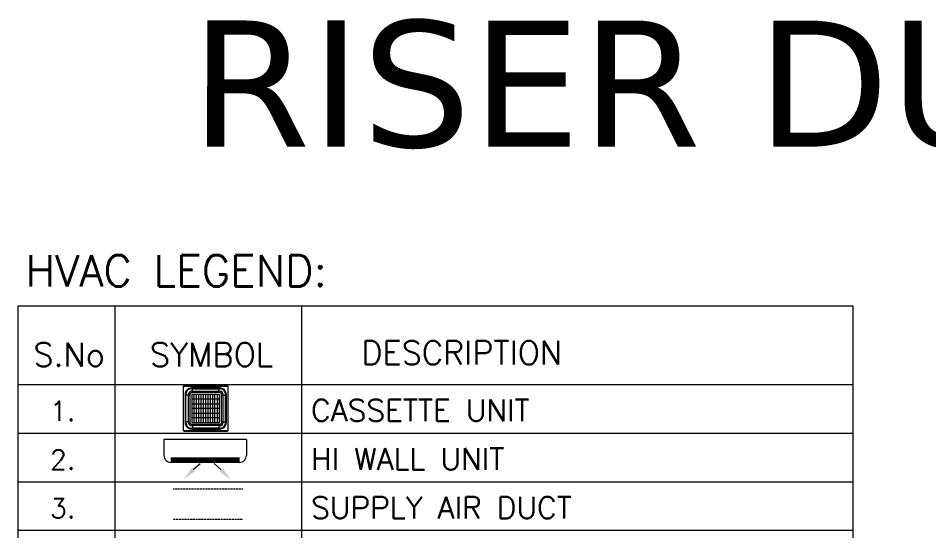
# Model space of a CAD drawing. Extents: x 3552052 to 4102982, y -707811 to -630695.
# Drawn here: x 4075137 to 4080548, y -662538 to -659493 of the extents above; entities that cross this region are included whole.
import ezdxf

# ---------------------------------------------------------------- set-up
doc = ezdxf.new("R2010")
doc.units = 0
doc.header["$LTSCALE"] = 6
doc.header["$MEASUREMENT"] = 0
for name, pattern in [('ACAD_ISO04W100', [30, 24, -3, 0, -3]), ('CONTINU', [0]), ('HIDDEN', [0.375, 0.25, -0.125])]:
    doc.linetypes.add(name, pattern=pattern)
for name, color, linetype, lineweight in [('axes', 40, 'ACAD_ISO04W100', 0), ('ELE-LIGHTING WIRRING', 7, 'CONTINUOUS', 0), ('HTL-AC UNIT', 5, 'CONTINUOUS', 0), ('HVAC_HI_WALL_1TR', 1, 'CONTINUOUS', 0), ('M HVAC HIGH WALL UNIT', 3, 'CONTINUOUS', 0), ('MEP_HVAC_SUPPLY_AIR_DUCT', 3, 'CONTINUOUS', 0), ('MEP_HVAC_TEXT', 7, 'CONTINUOUS', 0)]:
    doc.layers.add(name, color=color, linetype=linetype, lineweight=lineweight)
doc.styles.get("Standard").update_dxf_attribs({"font": 'SIMPLEX'})
doc.styles.add('VERDANA', font='verdana.ttf')

# ---------------------------------------------------------------- blocks, each defined once
blk = doc.blocks.new('CASSETTE UNIT - 3TR')
at = {"layer": 'HTL-AC UNIT', "color": 3}
for p, q in [((953753, -137421), (954583, -137421)), ((953753, -138250), (953753, -137421)), ((954583, -137421), (954583, -138250)), ((954428, -137663), (953909, -137663)), ((953952, -138095), (953952, -137576)), ((953995, -138095), (953995, -137576)), ((954038, -138095), (954038, -137576)), ((954082, -138095), (954082, -137576)), ((954125, -138095), (954125, -137576)), ((954168, -138095), (954168, -137576)), ((954211, -138095), (954211, -137576)), ((954255, -138095), (954255, -137576)), ((954298, -138095), (954298, -137576)), ((954341, -138095), (954341, -137576)), ((954385, -138095), (954385, -137576)), ((953909, -137750), (954428, -137750)), ((954428, -137837), (953909, -137837)), ((953909, -137923), (954428, -137923)), ((954428, -138010), (953909, -138010)), ((954583, -138250), (953753, -138250))]:
    blk.add_line(p, q, dxfattribs=at)
at = {"layer": 'HTL-AC UNIT', "color": 1}
for p, q in [((953900, -137467), (954437, -137467)), ((953900, -137515), (954437, -137515)), ((953799, -138104), (953799, -137567)), ((953848, -138104), (953848, -137567)), ((954489, -137567), (954489, -138104)), ((954537, -138104), (954537, -137567)), ((954437, -138156), (953900, -138156)), ((954437, -138204), (953900, -138204))]:
    blk.add_line(p, q, dxfattribs=at)
at = {"layer": 'HTL-AC UNIT', "color": 8}
for p, q in [((953922, -137540), (953922, -137451)), ((954415, -137540), (954415, -137451)), ((953873, -137589), (953784, -137589)), ((954464, -137589), (954553, -137589)), ((953873, -138082), (953784, -138082)), ((953922, -138131), (953922, -138220)), ((954415, -138131), (954415, -138220)), ((954464, -138082), (954553, -138082))]:
    blk.add_line(p, q, dxfattribs=at)
at = {"layer": 'HTL-AC UNIT', "color": 3}
blk.add_lwpolyline([(953766, -138256), (954571, -138256, 0.414214), (954589, -138238), (954589, -137433, 0.414214), (954571, -137416), (953766, -137416, 0.414214), (953748, -137433), (953748, -138238, 0.414214)], format="xyb", close=True, dxfattribs=at)
at = {"layer": 'HTL-AC UNIT', "color": 8}
for points in [[(953909, -138220), (954428, -138220, 0.414214), (954553, -138095), (954553, -137576, 0.414214), (954428, -137451), (953909, -137451, 0.414214), (953784, -137576), (953784, -138095, 0.414214)], [(953909, -138131), (954428, -138131, 0.414214), (954464, -138095), (954464, -137576, 0.414214), (954428, -137540), (953909, -137540, 0.414214), (953873, -137576), (953873, -138095, 0.414214)]]:
    blk.add_lwpolyline(points, format="xyb", close=True, dxfattribs=at)
blk.add_lwpolyline([(953909, -138095), (954428, -138095), (954428, -137576), (953909, -137576)], close=True, dxfattribs=at)
at = {"layer": 'HTL-AC UNIT', "color": 1}
for centre, radius, start, end in [((953900, -137567), 101, 90, 180), ((953900, -137567), 52.3, 90, 180), ((954437, -137567), 101, 0, 90), ((954437, -137567), 52.3, 0, 90), ((953900, -138104), 101, 180, 270), ((953900, -138104), 52.3, 180, 270), ((954437, -138104), 52.3, 270, 0), ((954437, -138104), 101, 270, 0)]:
    blk.add_arc(centre, radius, start, end, dxfattribs=at)
blk = doc.blocks.new('HI WALL SPLIT AC UNIT 1TR')
at = {"layer": 'M HVAC HIGH WALL UNIT', "color": 1, "lineweight": 5}
for p, q in [((1294404, -128752), (1294404, -129681)), ((1294404, -128752), (1294584, -128752)), ((1294662, -128831), (1294662, -129602)), ((1294404, -129681), (1294584, -129681))]:
    blk.add_line(p, q, dxfattribs=at)
at = {"layer": 'M HVAC HIGH WALL UNIT', "color": 8, "lineweight": 5}
for p, q in [((1294616, -128831), (1294616, -129602)), ((1294625, -128831), (1294625, -129602)), ((1294637, -128831), (1294637, -129602)), ((1294646, -128831), (1294646, -129602)), ((1294655, -128831), (1294655, -129602))]:
    blk.add_line(p, q, dxfattribs=at)
at = {"layer": 'M HVAC HIGH WALL UNIT', "color": 7, "lineweight": 5}
for p, q in [((1294743, -129040), (1294674, -129117)), ((1294743, -129350), (1294674, -129272))]:
    blk.add_line(p, q, dxfattribs=at)
at = {"layer": 'M HVAC HIGH WALL UNIT', "color": 1, "lineweight": 5}
for centre, start, end in [((1294584, -128831), 0, 90), ((1294584, -129602), 270, 0)]:
    blk.add_arc(centre, 78.8, start, end, dxfattribs=at)
at = {"layer": 'M HVAC HIGH WALL UNIT', "color": 7, "lineweight": 5}
for points in [[(1294761, -129059), (1294725, -129021), (1294856, -128931)], [(1294761, -129331), (1294725, -129369), (1294856, -129459)]]:
    blk.add_solid(points, dxfattribs=at)

msp = doc.modelspace()

# ---------------------------------------------------------------- linework, layer by layer
at = {"layer": 'axes', "color": 7, "linetype": 'CONTINU', "lineweight": 0}
for p, q in [((4075711.1, -661202.4), (4075711.1, -666003.3)), ((4076820.2, -661202.4), (4076820.2, -666003.3)), ((4075137.5, -661668.5), (4080097.1, -661668.5)), ((4075137.5, -661957.5), (4080097.1, -661957.5)), ((4075137.5, -662246.5), (4080097.1, -662246.5)), ((4075137.5, -662535.4), (4080097.1, -662535.4))]:
    msp.add_line(p, q, dxfattribs=at)
msp.add_lwpolyline([(4075137.5, -666003.3), (4075137.5, -661202.4), (4080097.1, -661202.4), (4080097.1, -666003.3)], dxfattribs=at)
at = {"layer": 'MEP_HVAC_SUPPLY_AIR_DUCT', "linetype": 'HIDDEN'}
for p, q in [((4076058.7, -662290), (4076473.1, -662290)), ((4076473.1, -662470.6), (4076058.7, -662470.6))]:
    msp.add_line(p, q, dxfattribs=at)
at = {"layer": 'MEP_HVAC_SUPPLY_AIR_DUCT', "const_width": 0.00516}
for points in [[(4076058.7, -662527.6), (4076058.7, -662435), (4076095.3, -662435), (4076022.2, -662325.5), (4076058.7, -662325.5), (4076058.7, -662252.1)], [(4076473.1, -662527.6), (4076473.1, -662435), (4076509.7, -662435), (4076436.6, -662325.5), (4076473.1, -662325.5), (4076473.1, -662252.1)]]:
    msp.add_lwpolyline(points, dxfattribs=at)

# ---------------------------------------------------------------- block references
at = {"layer": 'HTL-AC UNIT', "xscale": 0.3182569459745374, "yscale": 0.3182569459745374, "zscale": 0.3182569459745374}
msp.add_blockref('CASSETTE UNIT - 3TR', (3772581, -617944.7), dxfattribs=at)
at = {"layer": 'HVAC_HI_WALL_1TR', "xscale": 0.5287657597992649, "yscale": 0.5287657597992649, "zscale": 0.5287657597992649, "rotation": 270}
msp.add_blockref('HI WALL SPLIT AC UNIT 1TR', (4144573.8, 22441.1), dxfattribs=at)

# ---------------------------------------------------------------- texts
at = {"layer": 'ELE-LIGHTING WIRRING', "color": 7, "linetype": 'CONTINU', "lineweight": 0, "attachment_point": 1}
for s, insert, char_height, width in [('{\\C256;HVAC LEGEND:}', (4075181, -660900.2), 186.572, 4456.194), ('{\\C256;S.No}', (4075227.2, -661421.9), 139.929, 358.178), ('{\\C256;SYMBOL}', (4075919.9, -661421.9), 139.929, 358.178), ('{\\C256;DESCRIPTION}', (4077176.1, -661410.6), 139.929, 358.178), ('{\\C256;1.}', (4075326.5, -661768.3), 116.61, 358.178), ('{\\C256;CASSETTE UNIT}', (4076877.9, -661757.8), 130, 3616.807), ('{\\C256;2.}', (4075326.5, -662057.3), 116.61, 358.178), ('{\\C256;HI WALL UNIT}', (4076877.9, -662046.7), 130, 3616.807), ('{\\C256;SUPPLY AIR DUCT}', (4076877.9, -662335.7), 130, 3616.807), ('{\\C256;3.}', (4075326.5, -662346.2), 116.61, 358.178)]:
    msp.add_mtext(s, dxfattribs=dict(at, insert=insert, char_height=char_height, width=width))
at = {"layer": 'MEP_HVAC_TEXT', "color": 0, "linetype": 'ByBlock', "insert": (4076159.3, -659506.7, 0), "char_height": 750, "width": 11980.167, "attachment_point": 1, "rotation": 359.9931, "style": 'VERDANA'}
msp.add_mtext('{\\C8;RISER DUCTS}', dxfattribs=at)

doc.saveas('drawing.dxf')
